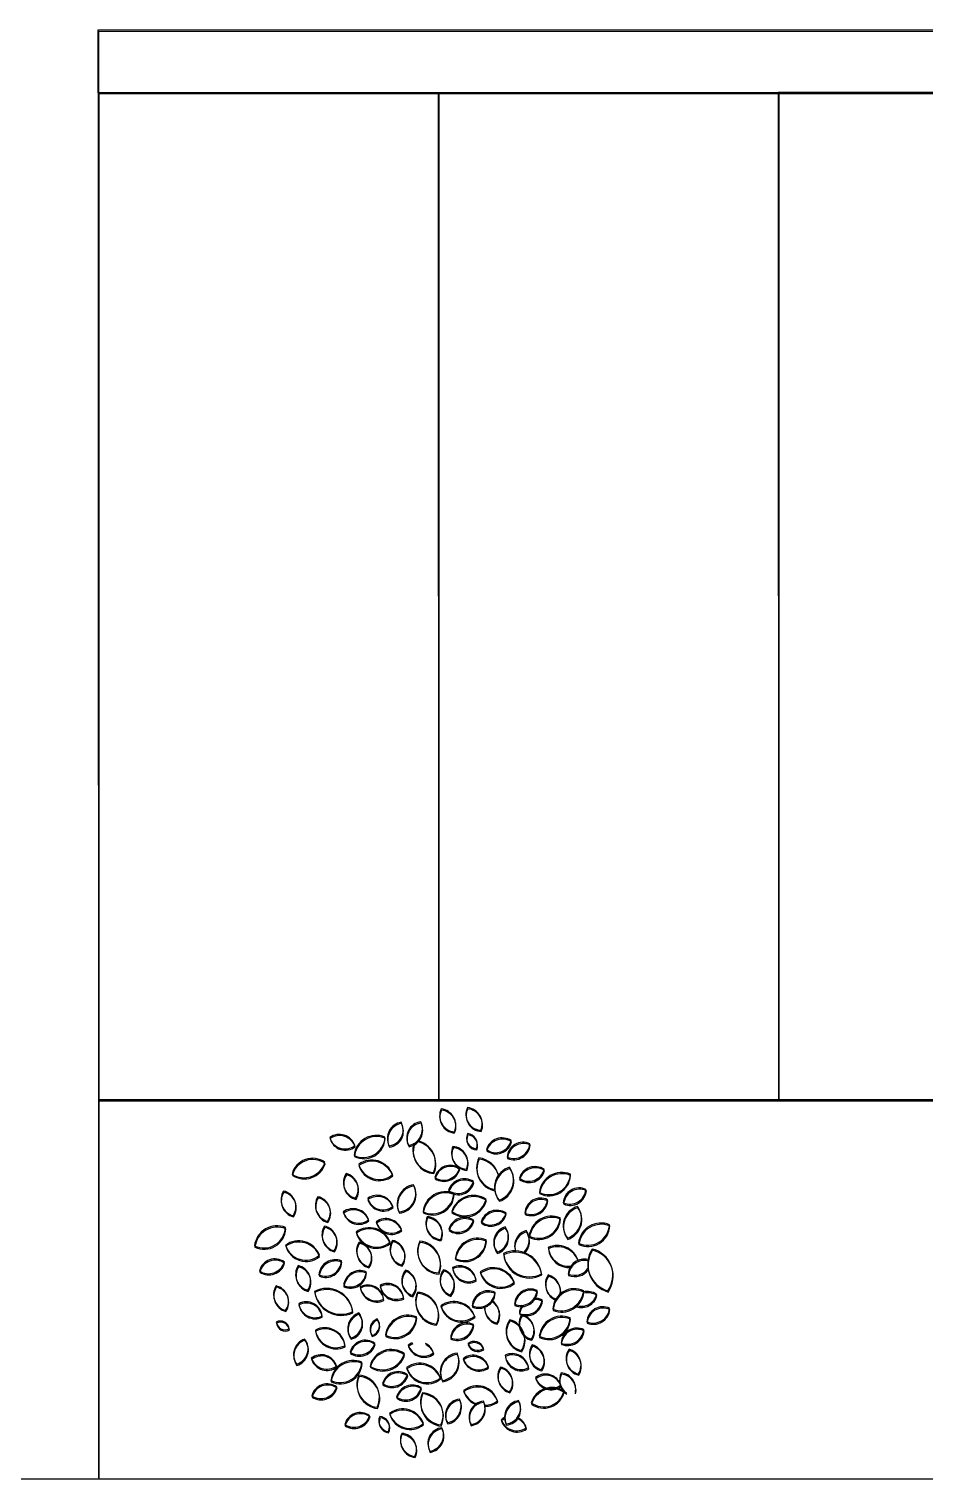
# Model space of a CAD drawing. Header units: inches. Extents: x 15 to 22798, y 21 to 21519.
# Drawn here: x 6251.7 to 6322.9, y 15903.4 to 16018.6 of the extents above; entities that cross this region are included whole.
import ezdxf

# ---------------------------------------------------------------- set-up
doc = ezdxf.new("R2010")
doc.units = ezdxf.units.IN
doc.header["$MEASUREMENT"] = 0
doc.layers.add('ARREDAMENTO', color=8, linetype='Continuous', lineweight=13)

msp = doc.modelspace()

# ---------------------------------------------------------------- linework, layer by layer
for p, q in [((6257.24, 16018.52), (6635.24, 16018.58)), ((6257.24, 16013.52), (6257.24, 16018.52)), ((6257.28, 16013.42), (6257.28, 16018.42)), ((6257.28, 16018.42), (6635.28, 16018.42)), ((6284.24, 16013.52), (6257.24, 16013.52)), ((6257.24, 16013.52), (6257.26, 15903.52)), ((6284.28, 16013.42), (6257.28, 16013.42)), ((6257.28, 16013.42), (6257.28, 15903.42)), ((6635.24, 16013.58), (6271.24, 16013.52)), ((6635.28, 16013.42), (6271.28, 16013.42)), ((6311.24, 16013.53), (6284.24, 16013.52)), ((6284.24, 16013.52), (6284.25, 15933.52)), ((6311.28, 16013.42), (6284.28, 16013.42)), ((6284.28, 16013.42), (6284.28, 15933.42)), ((6338.24, 16013.53), (6311.24, 16013.53)), ((6311.24, 16013.53), (6311.25, 15933.53)), ((6338.28, 16013.42), (6311.28, 16013.42)), ((6311.28, 16013.42), (6311.28, 15933.42)), ((6635.25, 15933.58), (6257.25, 15933.52)), ((6635.28, 15933.42), (6257.28, 15933.42)), ((5446.04, 15903.42), (7476.25, 15903.42)), ((5580.31, 15903.42), (7011.26, 15903.42)), ((6257.28, 15903.42), (6635.28, 15903.42))]:
    msp.add_line(p, q)
at = {"layer": 'ARREDAMENTO', "linetype": 'ByBlock', "lineweight": -3}
for points in [[(6284.48, 15932.81, 0.535384), (6285.52, 15930.99, 0.500203)], [(6284.5, 15932.72, 0.535384), (6285.54, 15930.9, 0.500203)], [(6286.56, 15932.91, 0.535384), (6287.63, 15931.11, 0.500203)], [(6286.58, 15932.82, 0.535384), (6287.66, 15931.02, 0.500203)], [(6275.62, 15930.54, 0.535384), (6277.62, 15929.9, 0.500203)], [(6275.65, 15930.45, 0.535384), (6277.65, 15929.8, 0.500203)], [(6277.55, 15929.12, 0.535384), (6280.01, 15930.57, 0.500203)], [(6280.33, 15929.88, 0.535384), (6281.29, 15931.75, 0.500203)], [(6280.36, 15929.78, 0.535384), (6281.31, 15931.65, 0.500203)], [(6282.85, 15931.78, 0.535384), (6281.9, 15929.91, 0.500203)], [(6282.87, 15931.68, 0.535384), (6281.92, 15929.81, 0.500203)], [(6286.57, 15930.85, 0.535384), (6287.26, 15929.65, 0.500203)], [(6286.6, 15930.75, 0.535384), (6287.29, 15929.55, 0.500203)], [(6277.58, 15929.02, 0.535384), (6280.03, 15930.48, 0.500203)], [(6285.41, 15929.83, 0.535384), (6286.49, 15928.03, 0.500203)], [(6285.44, 15929.73, 0.535384), (6286.51, 15927.93, 0.500203)], [(6288.06, 15929.58, 0.535384), (6290.04, 15930.29, 0.500203)], [(6288.09, 15929.49, 0.535384), (6290.06, 15930.19, 0.500203)], [(6291.52, 15930.04, 0.535384), (6289.72, 15928.97, 0.500203)], [(6291.54, 15929.94, 0.535384), (6289.74, 15928.87, 0.500203)], [(6275.24, 15928.56, 0.535384), (6272.63, 15927.63, 0.500203)], [(6275.26, 15928.46, 0.535384), (6272.66, 15927.54, 0.500203)], [(6277.92, 15928.41, 0.535384), (6280.61, 15927.59, 0.500203)], [(6277.94, 15928.31, 0.535384), (6280.63, 15927.49, 0.500203)], [(6276.94, 15927.68, 0.535384), (6277.68, 15925.72, 0.500203)], [(6276.97, 15927.58, 0.535384), (6277.71, 15925.62, 0.500203)], [(6285.93, 15928.1, 0.535384), (6283.97, 15927.35, 0.500203)], [(6285.95, 15928, 0.535384), (6283.99, 15927.26, 0.500203)], [(6285.06, 15926.34, 0.535384), (6287.03, 15927.04, 0.500203)], [(6289.9, 15928.17, 0.535384), (6289.07, 15925.56, 0.500203)], [(6289.93, 15928.07, 0.535384), (6289.09, 15925.47, 0.500203)], [(6290.68, 15927.31, 0.535384), (6292.65, 15928.01, 0.500203)], [(6290.7, 15927.21, 0.535384), (6292.68, 15927.91, 0.500203)], [(6292.27, 15926.17, 0.535384), (6294.73, 15927.63, 0.500203)], [(6292.29, 15926.08, 0.535384), (6294.75, 15927.53, 0.500203)], [(6272.71, 15924.33, 0.535384), (6271.95, 15926.28, 0.500203)], [(6272.74, 15924.23, 0.535384), (6271.97, 15926.19, 0.500203)], [(6281.13, 15924.62, 0.535384), (6282.28, 15926.79, 0.500203)], [(6281.15, 15924.53, 0.535384), (6282.3, 15926.69, 0.500203)], [(6283.03, 15924.64, 0.535384), (6285.48, 15926.1, 0.500203)], [(6283.05, 15924.55, 0.535384), (6285.51, 15926, 0.500203)], [(6285.08, 15926.24, 0.535384), (6287.06, 15926.94, 0.500203)], [(6295.97, 15926.41, 0.535384), (6294.17, 15925.34, 0.500203)], [(6296, 15926.31, 0.535384), (6294.2, 15925.24, 0.500203)], [(6275.45, 15923.88, 0.535384), (6274.68, 15925.83, 0.500203)], [(6275.47, 15923.79, 0.535384), (6274.71, 15925.74, 0.500203)], [(6278.64, 15925.71, 0.535384), (6280.63, 15925.06, 0.500203)], [(6278.66, 15925.61, 0.535384), (6280.66, 15924.97, 0.500203)], [(6285.31, 15924.67, 0.535384), (6288.04, 15925.64, 0.500203)], [(6285.33, 15924.57, 0.535384), (6288.06, 15925.54, 0.500203)], [(6292.92, 15925.6, 0.535384), (6291.11, 15924.53, 0.500203)], [(6292.94, 15925.5, 0.535384), (6291.14, 15924.43, 0.500203)], [(6295.31, 15925.06, 0.535384), (6294.5, 15922.55, 0.500203)], [(6295.33, 15924.96, 0.535384), (6294.53, 15922.45, 0.500203)], [(6276.7, 15924.63, 0.535384), (6278.71, 15924.02, 0.500203)], [(6276.73, 15924.53, 0.535384), (6278.74, 15923.93, 0.500203)], [(6279.31, 15923.84, 0.535384), (6281.32, 15923.23, 0.500203)], [(6279.33, 15923.74, 0.535384), (6281.34, 15923.13, 0.500203)], [(6283.37, 15924.25, 0.535384), (6284.45, 15922.45, 0.500203)], [(6283.4, 15924.15, 0.535384), (6284.47, 15922.35, 0.500203)], [(6285.07, 15923.25, 0.535384), (6287.03, 15923.99, 0.500203)], [(6285.1, 15923.15, 0.535384), (6287.06, 15923.89, 0.500203)], [(6287.64, 15923.84, 0.535384), (6289.62, 15924.54, 0.500203)], [(6287.67, 15923.74, 0.535384), (6289.64, 15924.44, 0.500203)], [(6291.46, 15922.7, 0.535384), (6293.92, 15924.15, 0.500203)], [(6291.49, 15922.6, 0.535384), (6293.94, 15924.06, 0.500203)], [(6269.65, 15921.93, 0.535384), (6272.11, 15923.39, 0.500203)], [(6269.68, 15921.83, 0.535384), (6272.13, 15923.29, 0.500203)], [(6275.97, 15921.54, 0.535384), (6275.2, 15923.5, 0.500203)], [(6275.99, 15921.45, 0.535384), (6275.23, 15923.4, 0.500203)], [(6277.72, 15923.03, 0.535384), (6280.41, 15922.22, 0.500203)], [(6277.74, 15922.94, 0.535384), (6280.43, 15922.12, 0.500203)], [(6289.56, 15923.43, 0.535384), (6288.92, 15921.43, 0.500203)], [(6289.59, 15923.33, 0.535384), (6288.94, 15921.33, 0.500203)], [(6295.38, 15922.15, 0.535384), (6297.84, 15923.61, 0.500203)], [(6295.41, 15922.05, 0.535384), (6297.86, 15923.51, 0.500203)], [(6272.11, 15921.99, 0.535384), (6274.8, 15921.18, 0.500203)], [(6272.13, 15921.9, 0.535384), (6274.82, 15921.08, 0.500203)], [(6278.72, 15920.28, 0.535384), (6277.95, 15922.23, 0.500203)], [(6278.74, 15920.18, 0.535384), (6277.98, 15922.14, 0.500203)], [(6281.35, 15920.4, 0.535384), (6280.61, 15922.37, 0.500203)], [(6281.37, 15920.31, 0.535384), (6280.64, 15922.27, 0.500203)], [(6282.77, 15922.31, 0.535384), (6284.28, 15919.78, 0.500203)], [(6282.79, 15922.21, 0.535384), (6284.3, 15919.69, 0.500203)], [(6285.59, 15920.94, 0.535384), (6288.05, 15922.4, 0.500203)], [(6285.61, 15920.85, 0.535384), (6288.07, 15922.3, 0.500203)], [(6289.42, 15921.33, 0.535384), (6292.45, 15919.72, 0.500203)], [(6297.7, 15918.36, 0.535384), (6296.46, 15921.68, 0.500203)], [(6297.73, 15918.26, 0.535384), (6296.48, 15921.58, 0.500203)], [(6272.02, 15920.65, 0.535384), (6270.04, 15919.94, 0.500203)], [(6272.04, 15920.55, 0.535384), (6270.07, 15919.85, 0.500203)], [(6273.88, 15918.41, 0.535384), (6273.11, 15920.36, 0.500203)], [(6274.76, 15919.64, 0.535384), (6276.55, 15920.74, 0.500203)], [(6274.79, 15919.54, 0.535384), (6276.57, 15920.64, 0.500203)], [(6285.38, 15920.22, 0.535384), (6287.24, 15919.24, 0.500203)], [(6289.44, 15921.23, 0.535384), (6292.47, 15919.62, 0.500203)], [(6273.9, 15918.31, 0.535384), (6273.14, 15920.26, 0.500203)], [(6276.73, 15918.78, 0.535384), (6278.52, 15919.88, 0.500203)], [(6276.75, 15918.69, 0.535384), (6278.54, 15919.78, 0.500203)], [(6281.65, 15920.01, 0.535384), (6282.2, 15917.99, 0.500203)], [(6281.68, 15919.91, 0.535384), (6282.22, 15917.89, 0.500203)], [(6285.2, 15918.02, 0.535384), (6284.66, 15920.04, 0.500203)], [(6285.23, 15917.92, 0.535384), (6284.68, 15919.95, 0.500203)], [(6285.41, 15920.12, 0.535384), (6287.26, 15919.14, 0.500203)], [(6287.58, 15919.86, 0.535384), (6290.27, 15919.04, 0.500203)], [(6287.6, 15919.76, 0.535384), (6290.29, 15918.94, 0.500203)], [(6272.12, 15916.8, 0.535384), (6271.36, 15918.75, 0.500203)], [(6272.14, 15916.71, 0.535384), (6271.38, 15918.66, 0.500203)], [(6277.44, 15916.7, 0.535384), (6274.41, 15918.31, 0.500203)], [(6277.46, 15916.61, 0.535384), (6274.43, 15918.22, 0.500203)], [(6279.9, 15917.69, 0.535384), (6278.04, 15918.67, 0.500203)], [(6279.92, 15917.59, 0.535384), (6278.07, 15918.58, 0.500203)], [(6281.47, 15917.81, 0.535384), (6279.62, 15918.79, 0.500203)], [(6281.5, 15917.71, 0.535384), (6279.64, 15918.69, 0.500203)], [(6284.09, 15915.72, 0.535384), (6282.58, 15918.24, 0.500203)], [(6284.11, 15915.62, 0.535384), (6282.6, 15918.15, 0.500203)], [(6288.75, 15918.24, 0.535384), (6286.94, 15917.17, 0.500203)], [(6288.77, 15918.14, 0.535384), (6286.97, 15917.07, 0.500203)], [(6292.09, 15918.39, 0.535384), (6290.3, 15917.29, 0.500203)], [(6292.12, 15918.29, 0.535384), (6290.33, 15917.19, 0.500203)], [(6295.79, 15918.36, 0.535384), (6293.33, 15916.91, 0.500203)], [(6295.81, 15918.26, 0.535384), (6293.36, 15916.81, 0.500203)], [(6275.01, 15916.35, 0.535384), (6273.16, 15917.34, 0.500203)], [(6275.03, 15916.26, 0.535384), (6273.18, 15917.24, 0.500203)], [(6284.44, 15917.17, 0.535384), (6287.13, 15916.35, 0.500203)], [(6284.47, 15917.07, 0.535384), (6287.16, 15916.26, 0.500203)], [(6297.85, 15916.97, 0.535384), (6296.04, 15915.9, 0.500203)], [(6297.87, 15916.87, 0.535384), (6296.07, 15915.8, 0.500203)], [(6272.4, 15915.33, 0.535384), (6271.37, 15915.88, 0.500203)], [(6272.42, 15915.23, 0.535384), (6271.39, 15915.78, 0.500203)], [(6277.29, 15914.6, 0.535384), (6277.94, 15916.6, 0.500203)], [(6277.32, 15914.51, 0.535384), (6277.96, 15916.5, 0.500203)], [(6278.98, 15914.82, 0.535384), (6279.4, 15916.13, 0.500203)], [(6279, 15914.73, 0.535384), (6279.42, 15916.03, 0.500203)], [(6280.05, 15914.83, 0.535384), (6282.51, 15916.29, 0.500203)], [(6280.07, 15914.73, 0.535384), (6282.53, 15916.19, 0.500203)], [(6287.03, 15915.69, 0.535384), (6285.23, 15914.62, 0.500203)], [(6287.06, 15915.59, 0.535384), (6285.25, 15914.52, 0.500203)], [(6289.93, 15916.07, 0.535384), (6290.85, 15913.61, 0.500203)], [(6289.95, 15915.97, 0.535384), (6290.87, 15913.51, 0.500203)], [(6290.89, 15916.48, 0.535384), (6291.65, 15914.53, 0.500203)], [(6290.91, 15916.38, 0.535384), (6291.68, 15914.43, 0.500203)], [(6292.26, 15914.75, 0.535384), (6294.72, 15916.21, 0.500203)], [(6292.29, 15914.65, 0.535384), (6294.74, 15916.11, 0.500203)], [(6276.82, 15914, 0.535384), (6274.48, 15915.24, 0.500203)], [(6276.85, 15913.9, 0.535384), (6274.5, 15915.15, 0.500203)], [(6295.8, 15915.28, 0.535384), (6294, 15914.21, 0.500203)], [(6295.83, 15915.18, 0.535384), (6294.02, 15914.11, 0.500203)], [(6272.99, 15912.54, 0.535384), (6273.63, 15914.53, 0.500203)], [(6273.01, 15912.44, 0.535384), (6273.65, 15914.44, 0.500203)], [(6279.21, 15914.19, 0.535384), (6277.24, 15913.49, 0.500203)], [(6279.24, 15914.1, 0.535384), (6277.26, 15913.39, 0.500203)], [(6281.55, 15913.36, 0.535384), (6278.82, 15912.39, 0.500203)], [(6281.57, 15913.26, 0.535384), (6278.84, 15912.29, 0.500203)], [(6285.73, 15913.4, 0.535384), (6284.58, 15911.24, 0.500203)], [(6287.83, 15913.78, 0.535384), (6286.6, 15914.18, 0.500203)], [(6287.85, 15913.68, 0.535384), (6286.62, 15914.08, 0.500203)], [(6291.71, 15914.06, 0.535384), (6292.45, 15912.1, 0.500203)], [(6291.73, 15913.96, 0.535384), (6292.47, 15912, 0.500203)], [(6294.63, 15913.73, 0.535384), (6295.37, 15911.76, 0.500203)], [(6294.65, 15913.63, 0.535384), (6295.39, 15911.66, 0.500203)], [(6276.16, 15912.39, 0.535384), (6274.16, 15913, 0.500203)], [(6276.19, 15912.29, 0.535384), (6274.18, 15912.9, 0.500203)], [(6275.72, 15911.24, 0.535384), (6278.17, 15912.7, 0.500203)], [(6275.74, 15911.14, 0.535384), (6278.2, 15912.6, 0.500203)], [(6281.73, 15912.27, 0.535384), (6284.42, 15911.45, 0.500203)], [(6281.75, 15912.17, 0.535384), (6284.44, 15911.35, 0.500203)], [(6285.75, 15913.31, 0.535384), (6284.6, 15911.14, 0.500203)], [(6288.22, 15912.32, 0.535384), (6286.22, 15912.97, 0.500203)], [(6288.24, 15912.22, 0.535384), (6286.25, 15912.87, 0.500203)], [(6289.91, 15910.35, 0.535384), (6289.17, 15912.31, 0.500203)], [(6289.55, 15913.25, 0.535384), (6291.4, 15912.26, 0.500203)], [(6289.57, 15913.15, 0.535384), (6291.43, 15912.16, 0.500203)], [(6279.38, 15909.11, 0.535384), (6277.93, 15911.66, 0.500203)], [(6279.41, 15909.01, 0.535384), (6277.95, 15911.56, 0.500203)], [(6281.8, 15911.69, 0.535384), (6279.82, 15910.99, 0.500203)], [(6281.82, 15911.59, 0.535384), (6279.84, 15910.89, 0.500203)], [(6289.93, 15910.25, 0.535384), (6289.2, 15912.21, 0.500203)], [(6293.96, 15910.86, 0.535384), (6291.96, 15911.47, 0.500203)], [(6293.99, 15910.76, 0.535384), (6291.98, 15911.37, 0.500203)], [(6276.18, 15910.72, 0.535384), (6274.2, 15910.02, 0.500203)], [(6276.2, 15910.63, 0.535384), (6274.22, 15909.92, 0.500203)], [(6280.93, 15909.93, 0.535384), (6282.89, 15910.67, 0.500203)], [(6280.95, 15909.83, 0.535384), (6282.91, 15910.58, 0.500203)], [(6284.44, 15907.71, 0.535384), (6282.98, 15910.26, 0.500203)], [(6284.46, 15907.61, 0.535384), (6283, 15910.17, 0.500203)], [(6291.62, 15909.47, 0.535384), (6294.22, 15910.4, 0.500203)], [(6291.64, 15909.37, 0.535384), (6294.24, 15910.3, 0.500203)], [(6280.37, 15908.64, 0.535384), (6283.06, 15907.82, 0.500203)], [(6280.39, 15908.54, 0.535384), (6283.08, 15907.73, 0.500203)], [(6285.92, 15909.76, 0.535384), (6284.97, 15907.89, 0.500203)], [(6285.95, 15909.66, 0.535384), (6284.99, 15907.8, 0.500203)], [(6287.83, 15909.59, 0.535384), (6286.84, 15907.74, 0.500203)], [(6287.85, 15909.5, 0.535384), (6286.86, 15907.65, 0.500203)], [(6289.63, 15907.79, 0.535384), (6290.62, 15909.64, 0.500203)], [(6289.66, 15907.69, 0.535384), (6290.64, 15909.54, 0.500203)], [(6278.79, 15908.44, 0.535384), (6276.82, 15907.74, 0.500203)], [(6278.82, 15908.35, 0.535384), (6276.84, 15907.64, 0.500203)], [(6280.28, 15907.18, 0.535384), (6279.59, 15908.38, 0.500203)], [(6280.3, 15907.08, 0.535384), (6279.62, 15908.28, 0.500203)], [(6282.38, 15905.21, 0.535384), (6281.34, 15907.04, 0.500203)], [(6282.4, 15905.12, 0.535384), (6281.36, 15906.94, 0.500203)], [(6284.53, 15907.49, 0.535384), (6283.58, 15905.62, 0.500203)], [(6284.55, 15907.39, 0.535384), (6283.6, 15905.53, 0.500203)]]:
    msp.add_lwpolyline(points, format="xyb", close=True, dxfattribs=at)
for points in [[(6282.31, 15930.06, 0.485783), (6283.87, 15927.77, 0.46813), (6282.6, 15930.28, 0.535384)], [(6282.34, 15929.96, 0.485783), (6283.9, 15927.67, 0.46813), (6282.63, 15930.19, 0.535384)], [(6287.47, 15928.92, 0.497857), (6288.72, 15926.4, 0.500203)], [(6287.5, 15928.82, 0.497857), (6288.74, 15926.3, 0.500203)], [(6289.02, 15927.55, 0.30861), (6287.47, 15928.92, 0.535384)], [(6289.05, 15927.45, 0.30861), (6287.5, 15928.82, 0.535384)], [(6291.22, 15923.14, 0.427879), (6290.37, 15921.53, 0.500203)], [(6291.24, 15923.04, 0.427879), (6290.39, 15921.43, 0.500203)], [(6291.03, 15921.41, 0.379729), (6291.22, 15923.14, 0.535384)], [(6291.05, 15921.31, 0.379729), (6291.24, 15923.04, 0.535384)], [(6295.34, 15920.79, 0.449067), (6292.97, 15921.8, 0.535384)], [(6292.97, 15921.8, 0.411154), (6294.77, 15920.31, 0.500203)], [(6295.37, 15920.69, 0.449067), (6292.99, 15921.7, 0.535384)], [(6292.99, 15921.7, 0.411154), (6294.79, 15920.21, 0.500203)], [(6296.13, 15920.84, 0.473768), (6294.56, 15919.69, 0.350042), (6296.13, 15920.14, 0.535384)], [(6296.16, 15920.74, 0.473768), (6294.59, 15919.59, 0.350042), (6296.16, 15920.04, 0.535384)], [(6292.98, 15919.62, 0.493715), (6293.58, 15917.71, 0.500203)], [(6293, 15919.52, 0.493715), (6293.61, 15917.61, 0.500203)], [(6293.92, 15918.11, 0.391787), (6292.98, 15919.62, 0.535384)], [(6293.94, 15918.01, 0.391787), (6293, 15919.52, 0.535384)], [(6295.18, 15917.2, 0.439965), (6296.81, 15918.09, 0.209361), (6295.78, 15918.27, 0.535384)], [(6295.2, 15917.1, 0.439965), (6296.84, 15917.99, 0.209361), (6295.8, 15918.17, 0.535384)], [(6287.92, 15917.16, 0.382111), (6288.9, 15915.8, 0.410997), (6288.49, 15917.59, 0.535384)], [(6287.94, 15917.06, 0.382111), (6288.93, 15915.7, 0.410997), (6288.52, 15917.49, 0.535384)], [(6290.9, 15917.21, 0.136045), (6290.68, 15916.57, 0.500203), (6292.49, 15917.64, 0.535384)], [(6290.92, 15917.11, 0.136045), (6290.71, 15916.47, 0.500203), (6292.51, 15917.54, 0.535384)], [(6292.49, 15917.64, 0.128884), (6291.86, 15917.76, 0.500203)], [(6292.51, 15917.54, 0.128884), (6291.88, 15917.66, 0.500203)], [(6282.18, 15914.24, 0.076845), (6281.85, 15914.04, 0.500203), (6283.86, 15913.43, 0.535384)], [(6282.21, 15914.14, 0.076845), (6281.88, 15913.94, 0.500203), (6283.88, 15913.33, 0.535384)], [(6283.86, 15913.43, 0.202478), (6283.23, 15914.18, 0.500203)], [(6283.88, 15913.33, 0.202478), (6283.26, 15914.09, 0.500203)], [(6294.01, 15911.85, 0.373165), (6294.42, 15910.25, 0.500203)], [(6294.03, 15911.75, 0.373165), (6294.44, 15910.15, 0.500203)], [(6295.13, 15910.28, 0.43907), (6294.01, 15911.85, 0.535384)], [(6295.15, 15910.18, 0.43907), (6294.03, 15911.75, 0.535384)], [(6288.94, 15909.62, 0.535384), (6286.25, 15910.44, 0.217069), (6287.27, 15909.4, 0.535384)], [(6288.96, 15909.52, 0.535384), (6286.27, 15910.34, 0.217069), (6287.29, 15909.3, 0.535384)], [(6287.93, 15909.28, 0.155177), (6288.94, 15909.62, 0.535384)], [(6287.95, 15909.18, 0.155177), (6288.96, 15909.52, 0.535384)], [(6289.51, 15908.3, 0.064212), (6289.24, 15908.13, 0.500203), (6291.23, 15907.48, 0.535384)], [(6289.53, 15908.2, 0.064212), (6289.26, 15908.03, 0.500203), (6291.25, 15907.38, 0.535384)], [(6291.23, 15907.48, 0.224005), (6290.53, 15908.29, 0.500203)], [(6291.25, 15907.38, 0.224005), (6290.55, 15908.2, 0.500203)]]:
    msp.add_lwpolyline(points, format="xyb", dxfattribs=at)

doc.saveas('drawing.dxf')
